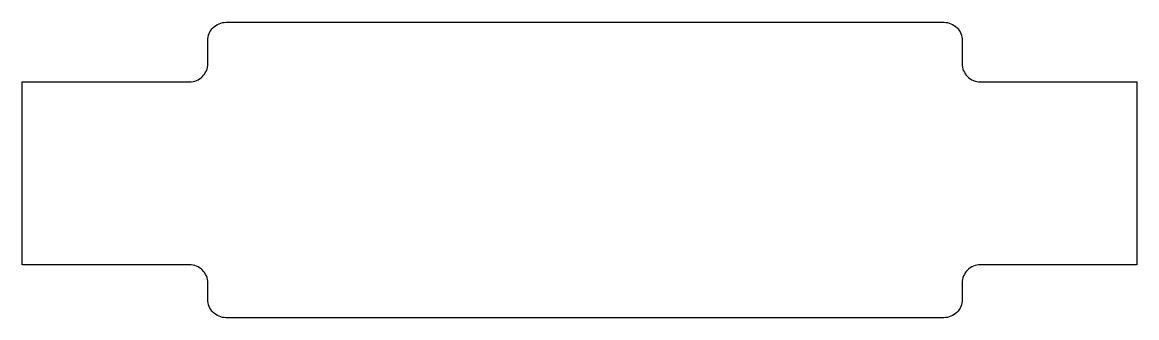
# Model space of a CAD drawing. Header units: millimetres. Extents: x 122.6 to 183.5, y -117.5 to -101.3.
import ezdxf

# ---------------------------------------------------------------- set-up
doc = ezdxf.new("R2010")
doc.units = ezdxf.units.MM
doc.layers.get('0').update_dxf_attribs({"linetype": 'CONTINUOUS'})

msp = doc.modelspace()

# ---------------------------------------------------------------- linework, layer by layer
msp.add_lwpolyline([(133.737, -101.35), (172.995, -101.35, -0.414214), (173.995, -102.35), (173.995, -103.614, 0.414214), (174.995, -104.614), (183.54, -104.614), (183.54, -114.601), (174.995, -114.601, 0.414214), (173.995, -115.601), (173.995, -116.5, -0.414214), (172.995, -117.5), (133.737, -117.5, -0.414214), (132.737, -116.5), (132.737, -115.601, 0.414214), (131.737, -114.601), (122.591, -114.601), (122.591, -104.614), (131.737, -104.614, 0.414214), (132.737, -103.614), (132.737, -102.35, -0.414214)], format="xyb", close=True)

doc.saveas('drawing.dxf')
